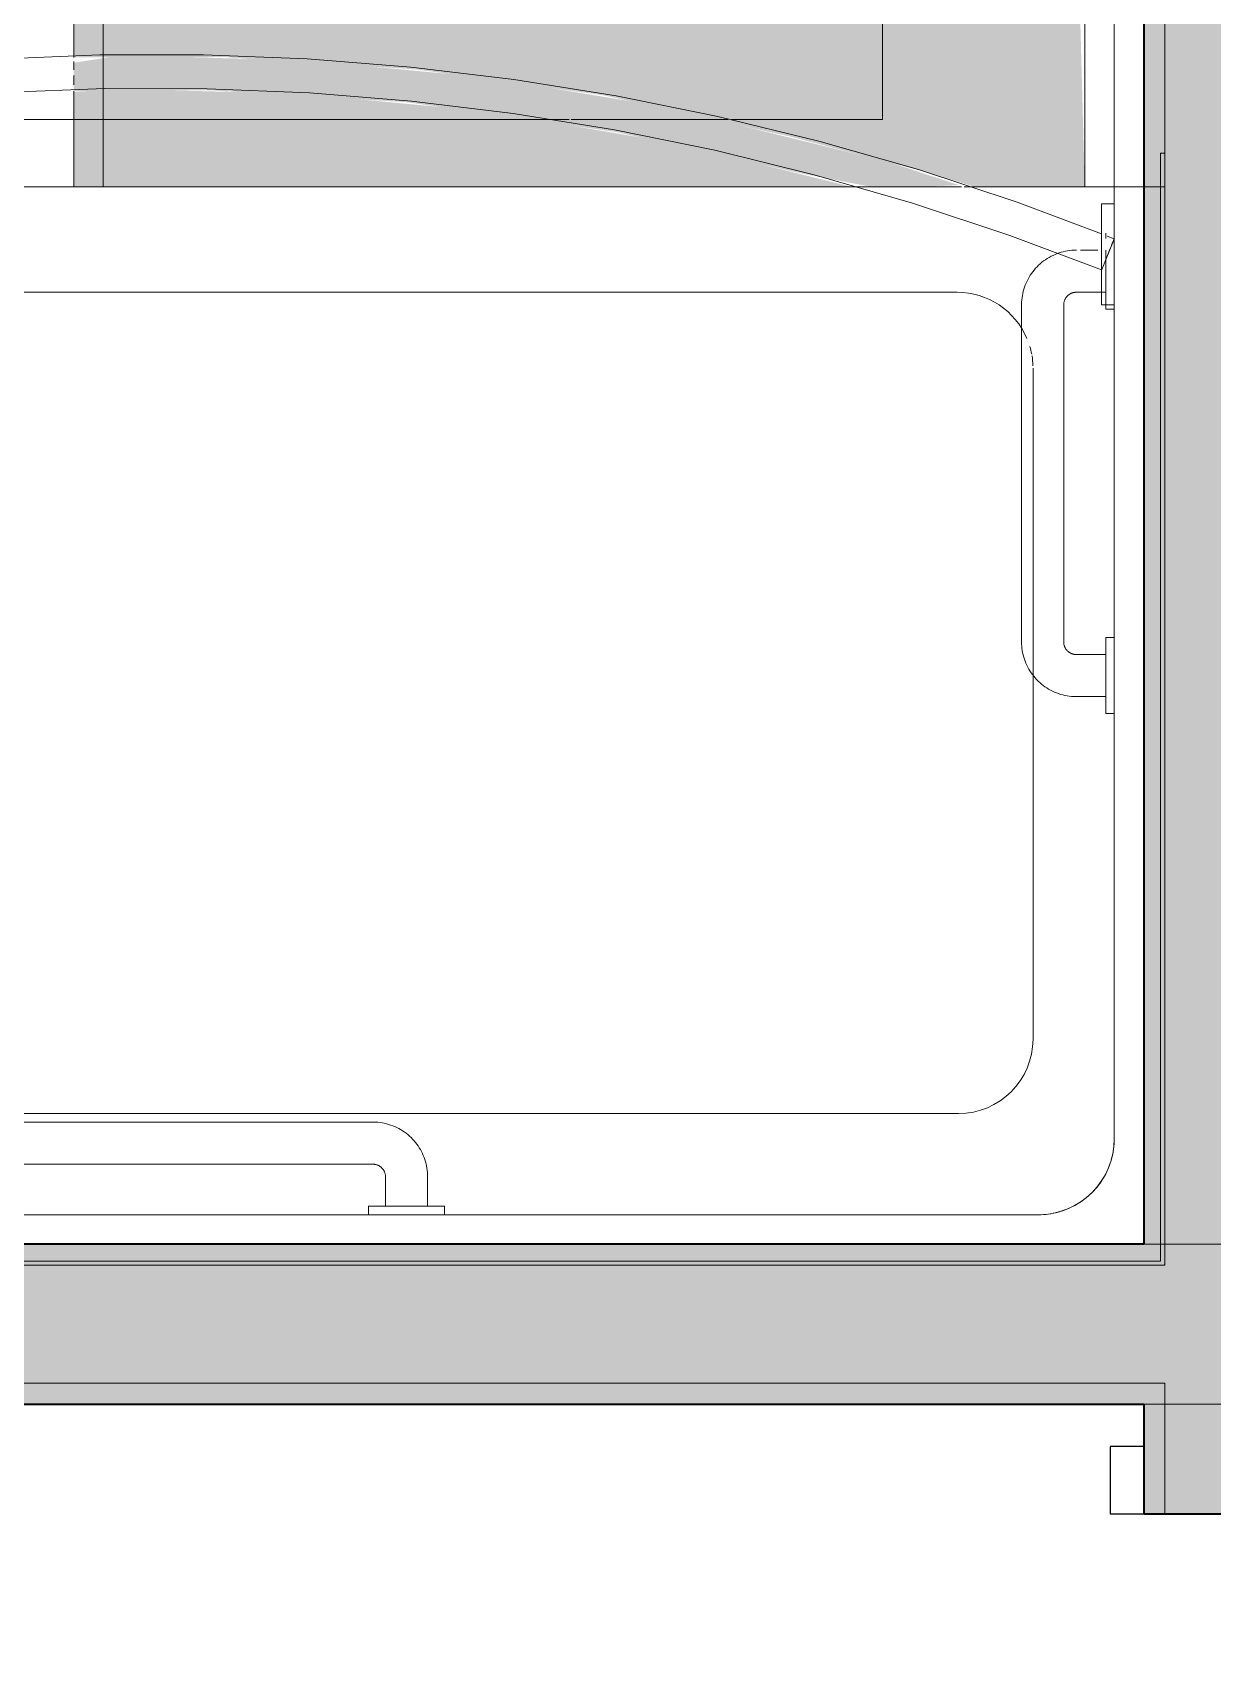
# Model space of a CAD drawing. Header units: inches. Extents: x 6 to 8416, y -388 to 6104.
# Drawn here: x 4169.69 to 4204.71, y 1080.48 to 1128.65 of the extents above; entities that cross this region are included whole.
import ezdxf

# ---------------------------------------------------------------- set-up
doc = ezdxf.new("R2010")
doc.units = ezdxf.units.IN
doc.header["$MEASUREMENT"] = 0
doc.linetypes.add('Dash 1_16_', pattern=[48, 24, -24])
doc.linetypes.add('Hidden 1_16_', pattern=[36, 24, -12])
for name, color, linetype, lineweight in [('A-DOOR', 31, 'Continuous', 18), ('A-DOOR-FRAM', 31, 'Continuous', 25), ('A-GENM', 13, 'Continuous', 18), ('A-ROOM', 32, 'Continuous', 13), ('A-WALL', 113, 'Continuous', 25), ('A-WALL-PATT', 111, 'Continuous', 35), ('I-WALL', 2, 'Continuous', 25), ('P-SANR-FIXT', 6, 'Continuous', 18), ('Q-SPCQ', 91, 'Continuous', 18)]:
    doc.layers.add(name, color=color, linetype=linetype, lineweight=lineweight)

# ---------------------------------------------------------------- blocks, each defined once
blk = doc.blocks.new('GM BA Shower-Unit-Tub-Prefab-ICC ADA-AM - ICC Type B_ Option A Forward_ 60_W x 32_D-2224287-LEVEL 3 - PLAN Copy 1 Copy 1')
at = {"layer": 'A-GENM'}
blk.add_line((59.375, 32), (60, 32), dxfattribs=at)
blk = doc.blocks.new('PL BA Toilet-Unit-Two Piece-ICC ADA-AM - ICC Type B_ Side Approach_ Swing Up Bar-V369-LEVEL 3 - PLAN Copy 1 Copy 1')
at = {"layer": 'A-GENM', "linetype": 'Hidden 1_16_', "lineweight": 9}
for p, q in [((0, -46.172), (0, -22.578)), ((0, -46.704), (0, -46.172)), ((0, -51.423), (0, -46.763)), ((0, -56), (0, -51.519)), ((0, -56), (48, -56))]:
    blk.add_line(p, q, dxfattribs=at)
blk = doc.blocks.new('GM Clearance-Rect-AM - 30_ x 48_  - A117 2017 Existing _ Type B _ A117 2009 _ CBC-V370-LEVEL 3 - PLAN Copy 1 Copy 1')
at = {"layer": 'A-GENM', "linetype": 'Hidden 1_16_', "lineweight": 9, "transparency": 33554560}
h = blk.add_hatch(color=256, dxfattribs=at)
h.paths.add_polyline_path([(15, 0), (14.844, 5.783), (14.75, 5.783), (14.912, 6.217), (15, 6.217), (14.844, 6.67), (14.25, 6.67), (14.25, 7.103), (14.563, 7.103), (14.563, 30.67), (14.25, 30.67), (14.25, 31.103), (15, 31.103), (15, 48), (-15, 48), (-15, 3.843), (-10.48, 3.852), (-4.814, 3.486), (0.711, 2.722), (6.275, 1.493), (10.372, 0.418), (11.753, 0), (13.481, 0)])
h.paths.add_polyline_path([(8.1, 0), (2.967, 1.272), (-2.674, 2.235), (-8.311, 2.769), (-13.492, 2.9), (-15, 2.824), (-15, 0), (7.705, 0)])
h = blk.add_hatch(color=256, dxfattribs=at)
h.paths.add_polyline_path([(10.046, 0), (11.277, 0.051), (9.174, 0.744), (2.583, 2.363), (-2.674, 3.241), (-8.243, 3.767), (-13.669, 3.893), (-15, 3.685), (-15, 2.843), (-10.95, 2.869), (-5.127, 2.516), (1.085, 1.633), (6.716, 0.376), (8.685, 0), (9.671, 0)])
h.paths.add_polyline_path([(14.75, 5.783), (15, 5.783), (14.844, 6.217), (14.75, 6.217), (14.75, 6)])
h.paths.add_polyline_path([(14.912, 6.67), (15, 6.805), (14.844, 6.887), (14.563, 6.887), (14.563, 7.103), (14.25, 7.103), (14.25, 6.67), (14.883, 6.67)])
h.paths.add_polyline_path([(14.938, 30.67), (15, 30.805), (14.843, 31.103), (14.25, 31.103), (14.25, 30.67), (14.563, 30.67), (14.701, 30.887), (14.938, 30.812)])
h.paths.add_polyline_path([(14.938, 7.103), (14.799, 30.67), (14.563, 30.67), (14.701, 7.103), (14.931, 7.103)])
h = blk.add_hatch(color=256, dxfattribs=at)
h.paths.add_polyline_path([(14.563, 6.887), (14.937, 7.029), (14.798, 7.103), (14.563, 7.069)])
h.paths.add_polyline_path([(14.75, 30.67), (14.938, 30.812), (14.799, 30.887), (14.563, 30.853), (14.702, 30.67)])
at = {"layer": 'A-GENM', "linetype": 'Hidden 1_16_', "lineweight": 9}
for p, q in [((15, 48), (-15, 48)), ((-15, 48), (-15, 3.843)), ((15, 48), (-15, 48)), ((-15, 48), (-15, 3.843)), ((-15, 3.843), (-15, 48)), ((-15, 48), (15, 48)), ((15, 31.103), (15, 48)), ((15, 31.103), (15, 48)), ((15, 48), (15, 31.103)), ((15, 7.103), (15, 30.67)), ((15, 7.103), (15, 30.67)), ((15, 30.67), (15, 7.103)), ((15, 6.217), (15, 6.67)), ((15, 6.217), (15, 6.67)), ((15, 6.67), (15, 6.217)), ((15, 6), (15, 6.18)), ((15, 6), (15, 6.18)), ((15, 6.18), (15, 6)), ((15, 5.783), (15, 5.964)), ((15, 5.783), (15, 5.964)), ((15, 5.964), (15, 5.783)), ((15, 0), (15, 5.783)), ((15, 0), (15, 5.783)), ((15, 5.783), (15, 0)), ((-15, 3.725), (-15, 3.479)), ((-15, 3.725), (-15, 3.479)), ((-15, 3.479), (-15, 3.725)), ((-15, 3.31), (-15, 3.035)), ((-15, 3.31), (-15, 3.035)), ((-15, 3.035), (-15, 3.31)), ((-15, 2.843), (-15, 0)), ((-15, 2.843), (-15, 0)), ((-15, 0), (-15, 2.843)), ((-15, 0), (8.1, 0)), ((-15, 0), (8.1, 0)), ((8.1, 0), (-15, 0)), ((8.1, 0), (8.523, 0)), ((8.1, 0), (8.523, 0)), ((8.523, 0), (8.1, 0)), ((8.575, 0), (11.341, 0)), ((8.575, 0), (11.341, 0)), ((11.341, 0), (8.575, 0)), ((11.422, 0), (15, 0)), ((11.422, 0), (15, 0)), ((15, 0), (11.422, 0))]:
    blk.add_line(p, q, dxfattribs=at)
blk = doc.blocks.new('z Nested-Shower Surround-Tub-Prefab - Variable-V374-LEVEL 3 - PLAN Copy 1 Copy 1')
at = {"layer": 'A-GENM', "lineweight": 9}
for p, q in [((60, 33), (59.875, 33)), ((59.875, 33), (59.875, 0.125)), ((59.875, 32), (59.875, 33)), ((59.875, 33), (60, 33)), ((60, 0), (60, 33)), ((60, 33), (60, 32)), ((59.875, 0.312), (59.875, 32)), ((60, 32), (60, 0)), ((0, 0), (60, 0)), ((59.375, 0), (0, 0)), ((59.875, 0.125), (0.125, 0.125)), ((0.312, 0.125), (59.375, 0.125)), ((59.375, 0.125), (59.688, 0.125)), ((60, 0), (59.375, 0))]:
    blk.add_line(p, q, dxfattribs=at)
at = {"layer": 'A-GENM'}
for p, q in [((9.275, 32), (27.625, 32)), ((27.625, 32), (50.725, 32)), ((50.725, 32), (51.148, 32)), ((51.2, 32), (53.966, 32)), ((54.047, 32), (57.625, 32)), ((57.625, 32), (58.5, 32)), ((58.5, 32), (58.5, 30.75)), ((60, 32), (58.5, 32)), ((58.5, 32), (58.5, 30.75)), ((58.5, 30.75), (58.5, 32)), ((58.5, 32), (59.375, 32)), ((59.375, 32), (59.875, 32)), ((60, 0), (60, 32)), ((60, 32), (60, 0)), ((58.5, 30.75), (58.5, 29.25)), ((58.5, 30.75), (58.5, 29.25)), ((58.5, 29.25), (58.5, 30.75)), ((58.5, 29.25), (58.5, 3.75)), ((58.5, 29.25), (58.5, 3.75)), ((58.5, 3.75), (58.5, 29.25)), ((53.839, 28.873), (6.409, 28.873)), ((56.089, 18.5), (56.089, 26.623)), ((56.089, 6.712), (56.089, 18.5)), ((53.877, 4.5), (6.371, 4.5)), ((56.25, 1.5), (3.75, 1.5)), ((56.25, 1.5), (3.75, 1.5)), ((3.75, 1.5), (56.25, 1.5)), ((0, 0), (60, 0)), ((59.375, 0), (0, 0)), ((60, 0), (59.375, 0))]:
    blk.add_line(p, q, dxfattribs=at)
for centre, radius, start, end in [((53.839, 26.623), 2.25, 23.0129, 90), ((53.839, 26.623), 2.25, 10.6675, 16.5743), ((53.839, 26.623), 2.25, 1.8287, 9.2992), ((53.877, 6.712), 2.212, 270, 360), ((56.25, 3.75), 2.25, 270, 360), ((56.25, 3.75), 2.25, 345, 0), ((56.25, 3.75), 2.25, 345, 360), ((56.25, 3.75), 2.25, 335.0287, 339.9713), ((56.25, 3.75), 2.25, 335.0287, 339.9713), ((56.25, 3.75), 2.25, 339.9713, 345), ((56.25, 3.75), 2.25, 339.9713, 345), ((56.25, 3.75), 2.25, 315, 330), ((56.25, 3.75), 2.25, 315, 330), ((56.25, 3.75), 2.25, 330, 335.0287), ((56.25, 3.75), 2.25, 330, 335.0287), ((56.25, 3.75), 2.25, 300, 315), ((56.25, 3.75), 2.25, 300, 315), ((56.25, 3.75), 2.25, 270, 285), ((56.25, 3.75), 2.25, 270, 285), ((56.25, 3.75), 2.25, 285, 290.0287), ((56.25, 3.75), 2.25, 285, 290.0287), ((56.25, 3.75), 2.25, 290.0287, 294.9713), ((56.25, 3.75), 2.25, 290.0287, 294.9713), ((56.25, 3.75), 2.25, 294.9713, 300), ((56.25, 3.75), 2.25, 294.9713, 300)]:
    blk.add_arc(centre, radius, start, end, dxfattribs=at)
blk = doc.blocks.new('z Nested-Shower Grab Bars - Variable-V375-LEVEL 3 - PLAN Copy 1 Copy 1')
at = {"layer": 'A-GENM', "linetype": 'Dash 1_16_', "lineweight": 9}
for p, q in [((56.75, 29.125), (56.75, 29.087)), ((56.75, 29.125), (56.75, 29.087)), ((56.75, 29.087), (56.75, 28.974)), ((56.75, 29.087), (56.75, 28.974)), ((57, 28.974), (57, 29.125)), ((57, 28.974), (57, 29.125)), ((55.364, 28.543), (55.303, 28.521)), ((55.426, 28.562), (55.364, 28.543)), ((55.489, 28.578), (55.426, 28.562)), ((55.552, 28.593), (55.489, 28.578)), ((55.616, 28.604), (55.552, 28.593)), ((55.68, 28.613), (55.616, 28.604)), ((55.745, 28.62), (55.68, 28.613)), ((55.81, 28.624), (55.745, 28.62)), ((55.875, 28.625), (55.81, 28.624)), ((56.516, 28.625), (55.998, 28.625)), ((56.75, 28.604), (56.75, 28.625)), ((56.75, 28.604), (56.75, 28.625)), ((56.75, 28.541), (56.75, 28.604)), ((56.75, 28.541), (56.75, 28.604)), ((56.75, 28.162), (56.75, 28.541)), ((56.75, 28.313), (56.75, 28.541)), ((57, 28.563), (57, 28.795)), ((57, 28.563), (57, 28.795)), ((57, 28.113), (57, 28.503)), ((57, 28.113), (57, 28.503)), ((56.75, 28.162), (56.75, 28.313)), ((56.75, 28), (56.75, 28.162)), ((56.75, 28), (56.75, 28.162)), ((56.75, 27.838), (56.75, 28)), ((56.75, 27.838), (56.75, 28)), ((57, 27.749), (57, 28)), ((57, 27.749), (57, 28)), ((56.75, 27.688), (56.75, 27.838)), ((56.75, 27.688), (56.75, 27.838)), ((56.75, 27.709), (56.75, 26.875)), ((56.75, 27.375), (56.75, 27.688)), ((56.75, 27.375), (56.75, 27.688)), ((56.75, 27.687), (56.75, 26.875)), ((57, 27.438), (57, 27.709)), ((57, 27.438), (57, 27.709)), ((54.25, 27), (54.25, 17)), ((55.5, 17), (55.5, 27)), ((55.875, 27.375), (56.75, 27.375)), ((57, 27.205), (57, 27.438)), ((57, 27.205), (57, 27.438)), ((57, 27.026), (57, 27.205)), ((57, 27.026), (57, 27.205)), ((57, 26.913), (57, 27.026)), ((57, 26.913), (57, 27.026)), ((56.75, 26.875), (57, 26.875)), ((57, 26.875), (57, 26.913)), ((57, 26.875), (57, 26.913)), ((57, 17.125), (56.75, 17.125)), ((56.75, 17.125), (56.75, 16.313)), ((56.75, 17.125), (56.75, 14.875)), ((57, 17.087), (57, 17.125)), ((57, 17.087), (57, 17.125)), ((57, 16.974), (57, 17.087)), ((57, 16.974), (57, 17.087)), ((57, 16.795), (57, 16.974)), ((57, 16.795), (57, 16.974)), ((56.75, 16.625), (55.875, 16.625)), ((56.75, 16.313), (56.75, 16.625)), ((56.75, 15.375), (56.75, 16.625)), ((57, 16.563), (57, 16.795)), ((57, 16.563), (57, 16.795)), ((57, 16.291), (57, 16.563)), ((57, 16.291), (57, 16.563)), ((56.75, 16.162), (56.75, 16.313)), ((56.75, 16), (56.75, 16.162)), ((56.75, 15.838), (56.75, 16)), ((57, 16), (57, 16.291)), ((57, 16), (57, 16.291)), ((57, 15.709), (57, 16)), ((57, 15.709), (57, 16)), ((56.75, 15.688), (56.75, 15.838)), ((56.75, 15.375), (56.75, 15.688)), ((56.75, 15.687), (56.75, 14.875)), ((57, 15.438), (57, 15.709)), ((57, 15.438), (57, 15.709)), ((57, 15.205), (57, 15.438)), ((57, 15.205), (57, 15.438)), ((55.875, 15.375), (56.75, 15.375)), ((57, 15.026), (57, 15.205)), ((57, 15.026), (57, 15.205)), ((57, 14.913), (57, 15.026)), ((57, 14.913), (57, 15.026)), ((56.75, 14.875), (57, 14.875)), ((57, 14.875), (57, 14.913)), ((57, 14.875), (57, 14.913)), ((35, 2.75), (13, 2.75)), ((35, 2.75), (13, 2.75)), ((13, 1.5), (35, 1.5)), ((13, 1.5), (35, 1.5)), ((35.375, 1.125), (35.375, 0.25)), ((35.375, 1.125), (35.375, 0.25)), ((36.625, 0.25), (36.625, 1.125)), ((36.625, 0.25), (36.625, 1.125)), ((34.875, 0.25), (34.875, 0)), ((35.687, 0.25), (34.875, 0.25)), ((35.687, 0.25), (34.875, 0.25)), ((34.875, 0.25), (34.875, 0)), ((37.125, 0.25), (34.875, 0.25)), ((35.687, 0.25), (34.875, 0.25)), ((34.875, 0), (34.913, 0)), ((34.875, 0), (34.913, 0)), ((34.875, 0), (34.913, 0)), ((34.875, 0), (34.913, 0)), ((34.913, 0), (35.026, 0)), ((34.913, 0), (35.026, 0)), ((34.913, 0), (35.026, 0)), ((34.913, 0), (35.026, 0)), ((35.026, 0), (35.205, 0)), ((35.026, 0), (35.205, 0)), ((35.026, 0), (35.205, 0)), ((35.026, 0), (35.205, 0)), ((35.205, 0), (35.438, 0)), ((35.205, 0), (35.438, 0)), ((35.205, 0), (35.438, 0)), ((35.205, 0), (35.438, 0)), ((35.375, 0.25), (35.688, 0.25)), ((35.375, 0.25), (35.688, 0.25)), ((35.375, 0.25), (36.625, 0.25)), ((35.375, 0.25), (35.688, 0.25)), ((35.438, 0), (35.709, 0)), ((35.438, 0), (35.709, 0)), ((35.438, 0), (35.709, 0)), ((35.438, 0), (35.709, 0)), ((35.688, 0.25), (35.838, 0.25)), ((35.688, 0.25), (36.313, 0.25)), ((35.688, 0.25), (35.838, 0.25)), ((35.709, 0), (36, 0)), ((35.709, 0), (36, 0)), ((35.709, 0), (36, 0)), ((35.709, 0), (36, 0)), ((35.838, 0.25), (36, 0.25)), ((35.838, 0.25), (36, 0.25)), ((36, 0.25), (36.162, 0.25)), ((36, 0.25), (36.162, 0.25)), ((36, 0), (36.291, 0)), ((36, 0), (36.291, 0)), ((36, 0), (36.291, 0)), ((36, 0), (36.291, 0)), ((36.162, 0.25), (36.313, 0.25)), ((36.162, 0.25), (36.313, 0.25)), ((36.291, 0), (36.563, 0)), ((36.291, 0), (36.563, 0)), ((36.291, 0), (36.563, 0)), ((36.291, 0), (36.563, 0)), ((37.125, 0.25), (36.313, 0.25)), ((37.125, 0.25), (36.313, 0.25)), ((36.313, 0.25), (36.625, 0.25)), ((36.313, 0.25), (36.625, 0.25)), ((37.125, 0.25), (36.313, 0.25)), ((36.313, 0.25), (36.625, 0.25)), ((36.563, 0), (36.795, 0)), ((36.563, 0), (36.795, 0)), ((36.563, 0), (36.795, 0)), ((36.563, 0), (36.795, 0)), ((36.795, 0), (36.974, 0)), ((36.795, 0), (36.974, 0)), ((36.795, 0), (36.974, 0)), ((36.795, 0), (36.974, 0)), ((36.974, 0), (37.087, 0)), ((36.974, 0), (37.087, 0)), ((36.974, 0), (37.087, 0)), ((36.974, 0), (37.087, 0)), ((37.087, 0), (37.125, 0)), ((37.087, 0), (37.125, 0)), ((37.087, 0), (37.125, 0)), ((37.087, 0), (37.125, 0)), ((37.125, 0), (37.125, 0.25)), ((37.125, 0), (37.125, 0.25))]:
    blk.add_line(p, q, dxfattribs=at)
at = {"layer": 'A-GENM', "linetype": 'Dash 1_16_', "lineweight": 9, "flags": 128}
for points in [[(55.303, 28.521), (55.242, 28.497), (55.183, 28.47), (55.125, 28.441), (55.068, 28.41), (55.012, 28.377), (54.957, 28.341), (54.905, 28.303), (54.853, 28.264), (54.803, 28.222), (54.756, 28.178), (54.709, 28.132), (54.665, 28.085), (54.623, 28.035), (54.582, 27.984), (54.544, 27.932), (54.508, 27.878), (54.474, 27.823), (54.442, 27.766), (54.412, 27.708), (54.385, 27.649), (54.36, 27.589), (54.338, 27.528), (54.318, 27.466), (54.301, 27.403), (54.286, 27.34), (54.274, 27.276), (54.264, 27.212), (54.257, 27.147), (54.252, 27.083), (54.25, 27.018), (54.25, 27)], [(55.5, 27), (55.5, 27.015), (55.501, 27.03), (55.503, 27.045), (55.505, 27.06), (55.507, 27.075), (55.511, 27.089), (55.515, 27.104), (55.519, 27.118), (55.524, 27.132), (55.53, 27.146), (55.536, 27.16), (55.542, 27.173), (55.55, 27.186), (55.557, 27.199), (55.565, 27.212), (55.574, 27.224), (55.583, 27.236), (55.593, 27.247), (55.603, 27.258), (55.614, 27.269), (55.625, 27.279), (55.636, 27.289), (55.648, 27.298), (55.66, 27.307), (55.672, 27.316), (55.685, 27.323), (55.698, 27.331), (55.712, 27.338), (55.725, 27.344), (55.739, 27.35), (55.753, 27.355), (55.767, 27.359), (55.782, 27.363), (55.797, 27.367), (55.811, 27.37), (55.826, 27.372), (55.841, 27.373), (55.856, 27.375), (55.871, 27.375), (55.875, 27.375)], [(54.25, 17), (54.251, 16.935), (54.255, 16.87), (54.262, 16.805), (54.271, 16.741), (54.282, 16.677), (54.297, 16.614), (54.313, 16.551), (54.332, 16.489), (54.354, 16.428), (54.378, 16.367), (54.405, 16.308), (54.434, 16.25), (54.465, 16.193), (54.498, 16.137), (54.534, 16.082), (54.572, 16.03), (54.611, 15.978), (54.653, 15.928), (54.697, 15.881), (54.743, 15.834), (54.79, 15.79), (54.84, 15.748), (54.891, 15.707), (54.943, 15.669), (54.997, 15.633), (55.052, 15.599), (55.109, 15.567), (55.167, 15.537), (55.226, 15.51), (55.286, 15.485), (55.347, 15.463), (55.409, 15.443), (55.472, 15.426), (55.535, 15.411), (55.599, 15.399), (55.663, 15.389), (55.728, 15.382), (55.792, 15.377), (55.857, 15.375), (55.875, 15.375)], [(55.875, 16.625), (55.86, 16.625), (55.845, 16.626), (55.83, 16.628), (55.815, 16.63), (55.8, 16.632), (55.786, 16.636), (55.771, 16.64), (55.757, 16.644), (55.743, 16.649), (55.729, 16.655), (55.715, 16.661), (55.702, 16.667), (55.689, 16.675), (55.676, 16.682), (55.663, 16.69), (55.651, 16.699), (55.639, 16.708), (55.628, 16.718), (55.617, 16.728), (55.606, 16.739), (55.596, 16.75), (55.586, 16.761), (55.577, 16.773), (55.568, 16.785), (55.559, 16.797), (55.552, 16.81), (55.544, 16.823), (55.537, 16.837), (55.531, 16.85), (55.525, 16.864), (55.52, 16.878), (55.516, 16.892), (55.512, 16.907), (55.508, 16.922), (55.505, 16.936), (55.503, 16.951), (55.502, 16.966), (55.5, 16.981), (55.5, 16.996), (55.5, 17)], [(36.625, 1.125), (36.624, 1.19), (36.62, 1.255), (36.613, 1.32), (36.604, 1.384), (36.593, 1.448), (36.578, 1.511), (36.562, 1.574), (36.543, 1.636), (36.521, 1.697), (36.497, 1.758), (36.47, 1.817), (36.441, 1.875), (36.41, 1.932), (36.377, 1.988), (36.341, 2.043), (36.303, 2.095), (36.264, 2.147), (36.222, 2.197), (36.178, 2.244), (36.132, 2.291), (36.085, 2.335), (36.035, 2.377), (35.984, 2.418), (35.932, 2.456), (35.878, 2.492), (35.823, 2.526), (35.766, 2.558), (35.708, 2.588), (35.649, 2.615), (35.589, 2.64), (35.528, 2.662), (35.466, 2.682), (35.403, 2.699), (35.34, 2.714), (35.276, 2.726), (35.212, 2.736), (35.147, 2.743), (35.083, 2.748), (35.018, 2.75), (35, 2.75)], [(36.625, 1.125), (36.624, 1.19), (36.62, 1.255), (36.613, 1.32), (36.604, 1.384), (36.593, 1.448), (36.578, 1.511), (36.562, 1.574), (36.543, 1.636), (36.521, 1.697), (36.497, 1.758), (36.47, 1.817), (36.441, 1.875), (36.41, 1.932), (36.377, 1.988), (36.341, 2.043), (36.303, 2.095), (36.264, 2.147), (36.222, 2.197), (36.178, 2.244), (36.132, 2.291), (36.085, 2.335), (36.035, 2.377), (35.984, 2.418), (35.932, 2.456), (35.878, 2.492), (35.823, 2.526), (35.766, 2.558), (35.708, 2.588), (35.649, 2.615), (35.589, 2.64), (35.528, 2.662), (35.466, 2.682), (35.403, 2.699), (35.34, 2.714), (35.276, 2.726), (35.212, 2.736), (35.147, 2.743), (35.083, 2.748), (35.018, 2.75), (35, 2.75)], [(35, 1.5), (35.015, 1.5), (35.03, 1.499), (35.045, 1.497), (35.06, 1.495), (35.075, 1.493), (35.089, 1.489), (35.104, 1.485), (35.118, 1.481), (35.132, 1.476), (35.146, 1.47), (35.16, 1.464), (35.173, 1.458), (35.186, 1.45), (35.199, 1.443), (35.212, 1.435), (35.224, 1.426), (35.236, 1.417), (35.247, 1.407), (35.258, 1.397), (35.269, 1.386), (35.279, 1.375), (35.289, 1.364), (35.298, 1.352), (35.307, 1.34), (35.316, 1.328), (35.323, 1.315), (35.331, 1.302), (35.338, 1.288), (35.344, 1.275), (35.35, 1.261), (35.355, 1.247), (35.359, 1.233), (35.363, 1.218), (35.367, 1.203), (35.37, 1.189), (35.372, 1.174), (35.373, 1.159), (35.375, 1.144), (35.375, 1.129), (35.375, 1.125)], [(35, 1.5), (35.015, 1.5), (35.03, 1.499), (35.045, 1.497), (35.06, 1.495), (35.075, 1.493), (35.089, 1.489), (35.104, 1.485), (35.118, 1.481), (35.132, 1.476), (35.146, 1.47), (35.16, 1.464), (35.173, 1.458), (35.186, 1.45), (35.199, 1.443), (35.212, 1.435), (35.224, 1.426), (35.236, 1.417), (35.247, 1.407), (35.258, 1.397), (35.269, 1.386), (35.279, 1.375), (35.289, 1.364), (35.298, 1.352), (35.307, 1.34), (35.316, 1.328), (35.323, 1.315), (35.331, 1.302), (35.338, 1.288), (35.344, 1.275), (35.35, 1.261), (35.355, 1.247), (35.359, 1.233), (35.363, 1.218), (35.367, 1.203), (35.37, 1.189), (35.372, 1.174), (35.373, 1.159), (35.375, 1.144), (35.375, 1.129), (35.375, 1.125)]]:
    blk.add_lwpolyline(points, dxfattribs=at)
blk = doc.blocks.new('z Nested-Clearance-Shower-AM - Tub_Shower - ICC Type B - Option A_ Forward-V376-LEVEL 3 - PLAN Copy 1 Copy 1')
at = {"layer": 'A-GENM', "linetype": 'Hidden 1_16_', "lineweight": 9}
for p, q in [((30, 48), (0, 48)), ((0, 48), (0, 0)), ((30, 0), (30, 48)), ((16, 47), (14, 47)), ((14, 47), (14, 41.578)), ((14, 41.875), (14, 47)), ((14, 47), (16, 47)), ((16, 41.578), (16, 47)), ((16, 47), (16, 42.453)), ((12.664, 42.914), (11.25, 41.5)), ((11.25, 41.5), (12.664, 42.914)), ((14, 41.578), (12.664, 42.914)), ((12.664, 42.914), (14, 41.578)), ((17.336, 42.914), (16, 41.578)), ((16.625, 42.203), (17.336, 42.914)), ((18.75, 41.5), (17.336, 42.914)), ((17.336, 42.914), (18.422, 41.828)), ((16, 42.453), (16, 41.578)), ((16, 41.578), (16.437, 42.016)), ((16.437, 42.016), (16.625, 42.203)), ((11.25, 41.5), (15, 37.75)), ((15, 37.75), (11.25, 41.5)), ((15, 37.75), (18.75, 41.5)), ((18.75, 41.5), (16.437, 39.187)), ((16.437, 39.187), (15, 37.75)), ((0, 0), (30, 0))]:
    blk.add_line(p, q, dxfattribs=at)
blk = doc.blocks.new('SE BA Shower Curtain Rod-AM - 1_ Dia__ 76_ AFF-V377-LEVEL 3 - PLAN Copy 1 Copy 1')
at = {"layer": 'Q-SPCQ'}
for p, q in [((57, 1.5), (56.625, 1.5)), ((56.625, 1.5), (56.625, 0.75)), ((56.625, 1.5), (56.625, -1.5)), ((57, -1.5), (57, 1.5)), ((57, 0.75), (57, 1.5)), ((56.998, 0.464), (56.786, 0.544)), ((57, 0.388), (57, 0.75)), ((56.72, -0.232), (56.905, 0.232)), ((56.765, -0.12), (56.812, 0)), ((56.812, 0), (56.86, 0.12)), ((56.86, 0.12), (56.905, 0.232)), ((56.905, 0.232), (56.973, 0.402)), ((56.905, 0.232), (56.943, 0.328)), ((56.943, 0.328), (56.973, 0.402)), ((56.973, 0.402), (56.991, 0.449)), ((56.973, 0.402), (56.991, 0.449)), ((56.991, 0.449), (56.998, 0.464)), ((56.991, 0.449), (56.998, 0.464)), ((57, 0), (57, 0.388)), ((56.625, -0.391), (56.625, -0.75)), ((56.627, -0.464), (56.634, -0.449)), ((56.627, -0.464), (56.634, -0.449)), ((56.634, -0.449), (56.652, -0.402)), ((56.634, -0.449), (56.652, -0.402)), ((56.652, -0.402), (56.72, -0.232)), ((56.652, -0.402), (56.682, -0.328)), ((56.682, -0.328), (56.72, -0.232)), ((56.72, -0.232), (56.765, -0.12)), ((57, -0.388), (57, 0)), ((57, -0.75), (57, -0.388)), ((56.625, -0.75), (56.625, -1.5)), ((57, -1.5), (57, -0.75)), ((56.625, -1.5), (57, -1.5))]:
    blk.add_line(p, q, dxfattribs=at)
at = {"layer": 'Q-SPCQ', "flags": 128}
for points in [[(56.625, 0.604), (54.115, 1.547), (51.191, 2.513), (48.231, 3.362), (45.239, 4.091), (42.221, 4.7), (39.18, 5.189), (36.123, 5.555), (33.053, 5.798), (29.976, 5.919), (26.897, 5.916), (23.82, 5.791), (20.75, 5.542), (17.694, 5.171), (14.654, 4.678), (11.636, 4.063), (8.646, 3.329), (5.687, 2.475), (2.765, 1.504), (0.375, 0.605)], [(0.375, -0.464), (3.218, 0.604), (6.104, 1.558), (9.026, 2.395), (11.978, 3.115), (14.958, 3.716), (17.959, 4.198), (20.976, 4.56), (24.006, 4.8), (27.043, 4.919), (30.083, 4.916), (33.119, 4.792), (36.149, 4.547), (39.166, 4.181), (42.166, 3.694), (45.144, 3.088), (48.096, 2.363), (51.016, 1.52), (53.901, 0.562), (56.625, -0.464)]]:
    blk.add_lwpolyline(points, dxfattribs=at)
blk = doc.blocks.new('Unit-Single-Flush-ICC ADA-AM - 36_ x 84_-NR _U-M _ Maintenance_Utility Only_-6560986-LEVEL 3 - PLAN Copy 1 Copy 1')
at = {"layer": 'A-DOOR'}
for p, q in [((-8.693, 26.593), (-7.456, 27.831)), ((18, 2.375), (-7.456, 27.831)), ((16.763, 1.138), (-8.693, 26.593)), ((16.763, 1.138), (18, 2.375))]:
    blk.add_line(p, q, dxfattribs=at)
at = {"layer": 'A-DOOR', "lineweight": 9}
blk.add_arc((18, 2.375), 36, 135, 180, dxfattribs=at)
at = {"layer": 'A-DOOR-FRAM'}
for p, q in [((-18, 3.375), (-20, 3.375)), ((-20, 3.375), (-20, 2.375)), ((-18, 2.375), (-18, 3.375)), ((20, 3.375), (18, 3.375)), ((18, 3.375), (18, 2.375)), ((20, 2.375), (20, 3.375)), ((-20, 2.375), (-18, 2.375)), ((18, 2.375), (20, 2.375)), ((-18, -2.375), (-20, -2.375)), ((-20, -2.375), (-20, -3.375)), ((-18, -3.375), (-18, -2.375)), ((20, -2.375), (18, -2.375)), ((18, -2.375), (18, -3.375)), ((20, -3.375), (20, -2.375)), ((-20, -3.375), (-18, -3.375)), ((18, -3.375), (20, -3.375))]:
    blk.add_line(p, q, dxfattribs=at)
at = {"layer": 'A-DOOR-FRAM', "lineweight": 18}
for p, q in [((-18, 3.375), (-20, 3.375)), ((-20, 3.375), (-20, 2.375)), ((-18, 3.375), (-18, 2.375)), ((20, 3.375), (18, 3.375)), ((18, 3.375), (18, 2.375)), ((20, 3.375), (20, 2.375)), ((-20, 2.375), (-18, 2.375)), ((18, 2.375), (20, 2.375)), ((-20, -3.375), (-20, -2.375)), ((-18, -2.375), (-20, -2.375)), ((-18, -3.375), (-18, -2.375)), ((18, -3.375), (18, -2.375)), ((20, -2.375), (18, -2.375)), ((20, -3.375), (20, -2.375)), ((-20, -3.375), (-18, -3.375)), ((18, -3.375), (20, -3.375))]:
    blk.add_line(p, q, dxfattribs=at)

msp = doc.modelspace()

# ---------------------------------------------------------------- hatches: boundary and pattern name
at = {"layer": 'A-WALL-PATT', "transparency": 33554560}
h = msp.add_hatch(color=10, dxfattribs=at)
h.paths.add_polyline_path([(4203.29033733, 1044.68577679), (4203.29033733, 1048.68577679), (4202.66533733, 1048.68577679), (4202.66533733, 1044.68577679)])
h.paths.add_polyline_path([(4202.66533733, 1084.68577679), (4203.29033733, 1084.68577679), (4203.29033733, 1088.56077679), (4202.66533733, 1088.56077679), (4202.66533733, 1087.93577679)])
h.paths.add_polyline_path([(4202.66533733, 1092.06077679), (4203.29033733, 1092.06077679), (4203.29033733, 1157.81077679), (4202.66533733, 1157.74506081), (4202.66533733, 1092.68577679)])
h.paths.add_polyline_path([(4203.29033733, 1193.81077679), (4203.29033733, 1198.56077679), (4202.66533733, 1198.56077679), (4202.66533733, 1193.81077679)])
h.paths.add_polyline_path([(4203.29033733, 1202.06077679), (4203.29033733, 1226.68577679), (4202.66533733, 1226.68577679), (4202.66533733, 1202.06077679)])
at = {"layer": 'A-WALL-PATT', "lineweight": 25, "transparency": 33554560}
h = msp.add_hatch(color=10, dxfattribs=at)
h.paths.add_polyline_path([(4156.69178685, 1092.06077679), (4202.66533733, 1092.06077679), (4202.66533733, 1092.68577679), (4143.29033733, 1092.68577679), (4143.29033733, 1092.06077679)])
h.paths.add_polyline_path([(4138.41533733, 1092.06077679), (4139.79033733, 1092.06077679), (4139.79033733, 1092.68577679), (4138.41533733, 1092.68577679)])
at = {"layer": 'A-WALL-PATT', "transparency": 33554560}
msp.add_hatch(color=10, dxfattribs=at).paths.add_polyline_path([(4190.43428685, 1087.93577679), (4202.66533733, 1087.93577679), (4202.66533733, 1088.56077679), (4138.41533733, 1088.56077679), (4138.41533733, 1087.93577679), (4173.56303685, 1087.93577679)])
at = {"layer": 'I-WALL', "transparency": 33554560}
h = msp.add_hatch(color=10, dxfattribs=at)
h.paths.add_polyline_path([(4206.79033733, 1044.06077679), (4206.79033733, 1048.68577679), (4203.29033733, 1048.68577679), (4203.29033733, 1044.06077679)])
h.paths.add_polyline_path([(4206.79033733, 1084.68577679), (4206.79033733, 1157.81077679), (4203.29033733, 1157.74506081), (4203.29033733, 1084.68577679)])
h.paths.add_polyline_path([(4206.79033733, 1193.81077679), (4206.79033733, 1227.31077679), (4203.29033733, 1227.31077679), (4203.29033733, 1193.81077679)])
msp.add_hatch(color=10, dxfattribs=at).paths.add_polyline_path([(4138.41533733, 1088.56077679), (4203.29033733, 1088.56077679), (4203.29033733, 1092.06077679), (4138.41533733, 1092.06077679)])

# ---------------------------------------------------------------- linework, layer by layer
at = {"layer": 'A-ROOM', "lineweight": 9, "flags": 128}
msp.add_lwpolyline([(4785.54033733, 1328.31077679), (4139.04033733, 1328.31077679), (4139.04033733, 1092.68577679), (4205.04033733, 1092.68577679), (4205.04033733, 1087.93577679), (4139.04033733, 1087.93577679), (4139.04033733, 926.31077679), (4376.66533733, 926.31077679), (4376.66533733, 989.81077679), (4352.54064332, 989.81077679), (4347.72783733, 989.81077679), (4347.72783733, 994.62358278), (4347.72783733, 1039.87297079), (4347.72783733, 1044.68577679), (4352.54064332, 1044.68577679), (4380.91533733, 1044.68577679), (4380.91533733, 994.56077679), (4411.41533733, 994.56077679), (4411.41533733, 926.37358278), (4411.41533733, 925.81077679), (4495.79033733, 925.81077679)], dxfattribs=at)
at = {"layer": 'A-WALL', "lineweight": 9}
for p, q in [((4203.29033733, 1157.81077679), (4203.29033733, 1092.06077679)), ((4143.29033733, 1092.06077679), (4203.29033733, 1092.06077679)), ((4138.41533733, 1088.56077679), (4203.29033733, 1088.56077679)), ((4203.29033733, 1088.56077679), (4203.29033733, 1084.68577679))]:
    msp.add_line(p, q, dxfattribs=at)
at = {"layer": 'I-WALL', "lineweight": 35}
for p, q in [((4202.66533733, 1157.81077679), (4202.66533733, 1092.68577679)), ((4202.66533733, 1092.68577679), (4143.91533733, 1092.68577679)), ((4138.41533733, 1087.93577679), (4202.66533733, 1087.93577679)), ((4202.66533733, 1087.93577679), (4202.66533733, 1084.68577679)), ((4202.66533733, 1084.68577679), (4207.41533733, 1084.68577679))]:
    msp.add_line(p, q, dxfattribs=at)

# ---------------------------------------------------------------- block references
at = {"layer": 'A-DOOR', "rotation": 269.9999999999985}
msp.add_blockref('Unit-Single-Flush-ICC ADA-AM - 36_ x 84_-NR _U-M _ Maintenance_Utility Only_-6560986-LEVEL 3 - PLAN Copy 1 Copy 1', (4205.04033733, 1066.68577679), dxfattribs=at)
at = {"layer": 'A-GENM', "linetype": 'Hidden 1_16_', "lineweight": 9}
for name, p in [('GM Clearance-Rect-AM - 30_ x 48_  - A117 2017 Existing _ Type B _ A117 2009 _ CBC-V370-LEVEL 3 - PLAN Copy 1 Copy 1', (4185.91533733, 1124.06077679)), ('z Nested-Clearance-Shower-AM - Tub_Shower - ICC Type B - Option A_ Forward-V376-LEVEL 3 - PLAN Copy 1 Copy 1', (4171.79033733, 1124.06077679))]:
    msp.add_blockref(name, p, dxfattribs=at)
at = {"layer": 'A-GENM', "lineweight": 9}
msp.add_blockref('z Nested-Shower Surround-Tub-Prefab - Variable-V374-LEVEL 3 - PLAN Copy 1 Copy 1', (4143.29033733, 1092.06077679), dxfattribs=at)
at = {"layer": 'A-GENM'}
msp.add_blockref('GM BA Shower-Unit-Tub-Prefab-ICC ADA-AM - ICC Type B_ Option A Forward_ 60_W x 32_D-2224287-LEVEL 3 - PLAN Copy 1 Copy 1', (4143.29033733, 1092.06077679), dxfattribs=at)
at = {"layer": 'A-GENM', "linetype": 'Dash 1_16_', "lineweight": 9}
msp.add_blockref('z Nested-Shower Grab Bars - Variable-V375-LEVEL 3 - PLAN Copy 1 Copy 1', (4144.79033733, 1093.56077679), dxfattribs=at)
at = {"layer": 'P-SANR-FIXT', "rotation": 89.9999999999981}
msp.add_blockref('PL BA Toilet-Unit-Two Piece-ICC ADA-AM - ICC Type B_ Side Approach_ Swing Up Bar-V369-LEVEL 3 - PLAN Copy 1 Copy 1', (4138.91533733, 1126.06077679), dxfattribs=at)
at = {"layer": 'Q-SPCQ'}
msp.add_blockref('SE BA Shower Curtain Rod-AM - 1_ Dia__ 76_ AFF-V377-LEVEL 3 - PLAN Copy 1 Copy 1', (4144.79033733, 1122.06077679), dxfattribs=at)

doc.saveas('drawing.dxf')
